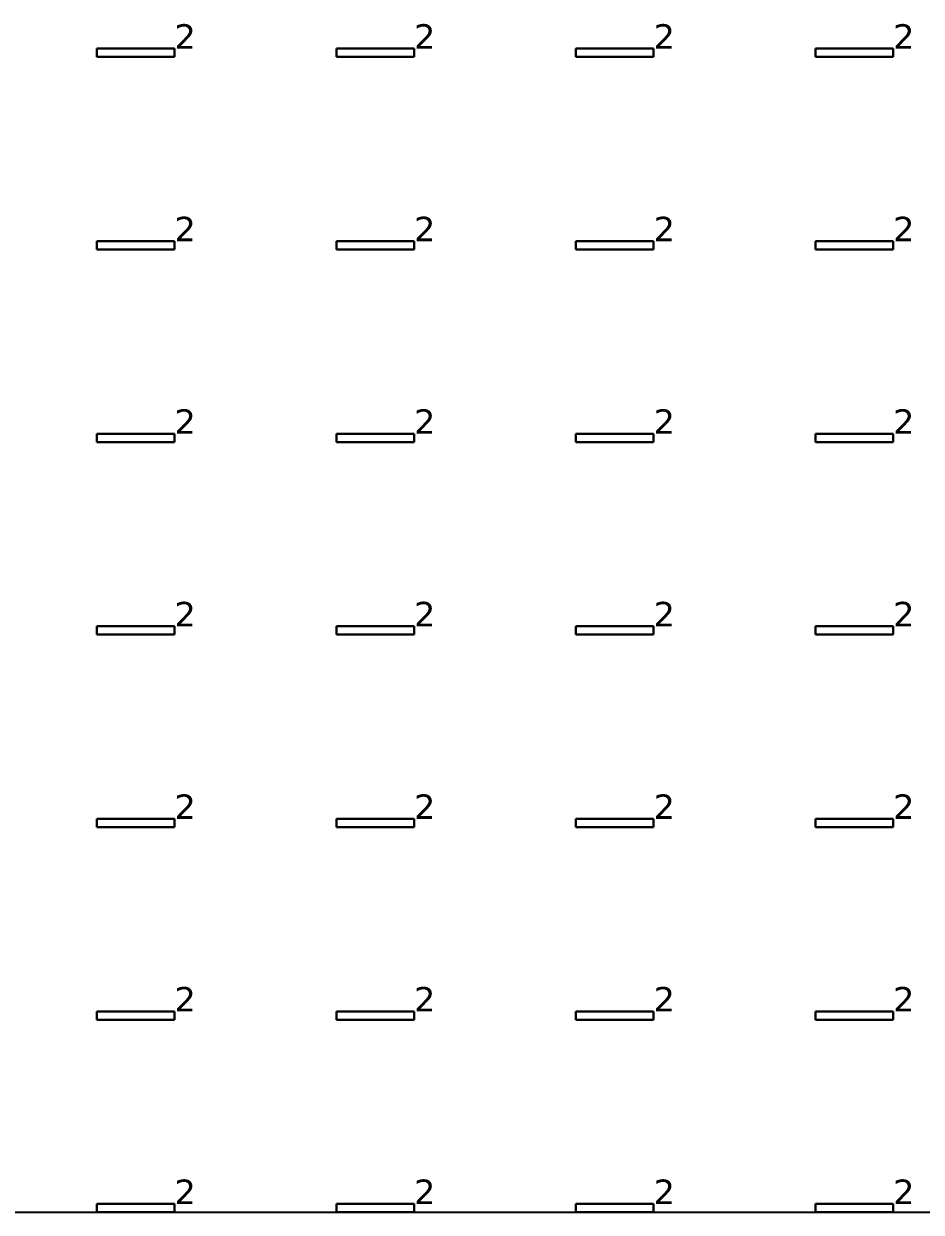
# Model space of a CAD drawing. Header units: inches. Extents: x 28 to 141, y 59 to 110.
# Drawn here: x 90.04 to 96.65, y 59.29 to 68.06 of the extents above; entities that cross this region are included whole.
import ezdxf

# ---------------------------------------------------------------- set-up
doc = ezdxf.new("R2010")
doc.units = ezdxf.units.IN
doc.header["$MEASUREMENT"] = 0
for name, color, linetype, true_color in [('DLX_BLD1_CALC', 3, 'Continuous', 0x00ff00), ('DLX_BLD1_LUM', 7, 'Continuous', 0xffd400), ('DLX_BLD1_LUMKEY_IDX', 7, 'Continuous', 0x969696)]:
    doc.layers.add(name, color=color, linetype=linetype, true_color=true_color)
doc.styles.add('TableTextStyle', font='')
doc.styles.get('TableTextStyle').set_extended_font_data('VERDANA.TTF')

msp = doc.modelspace()

# ---------------------------------------------------------------- linework, layer by layer
at = {"layer": 'DLX_BLD1_CALC'}
msp.add_polyline3d([(88.8076, 59.2949, 0), (108.8054, 59.2949, 0)], dxfattribs=at)
at = {"layer": 'DLX_BLD1_LUM'}
for points in [[(90.5735, 67.8141, 0), (90.5735, 67.8751, 0)], [(90.5735, 67.8751, 0), (90.5735, 67.8751, 0)], [(90.5735, 67.8751, 0), (90.5735, 67.8141, 0)], [(90.5735, 67.8751, 0), (91.1465, 67.8751, 0)], [(91.1465, 67.8751, 0), (90.5735, 67.8751, 0)], [(90.5735, 67.8751, 0), (90.5735, 67.8751, 0)], [(90.5735, 67.8751, 0), (90.5735, 67.8141, 0)], [(91.1465, 67.8751, 0), (90.5735, 67.8751, 0)], [(90.5735, 67.8141, 0), (90.5735, 67.8751, 0)], [(90.5735, 67.8751, 0), (91.1465, 67.8751, 0)], [(91.1465, 67.8751, 0), (91.1465, 67.8141, 0)], [(91.1465, 67.8141, 0), (91.1465, 67.8751, 0)], [(91.1465, 67.8751, 0), (91.1465, 67.8751, 0)], [(91.1465, 67.8751, 0), (91.1465, 67.8751, 0)], [(91.1465, 67.8141, 0), (91.1465, 67.8751, 0)], [(91.1465, 67.8751, 0), (91.1465, 67.8141, 0)], [(92.3394, 67.8141, 0), (92.3394, 67.8751, 0)], [(92.3394, 67.8751, 0), (92.3394, 67.8751, 0)], [(92.3394, 67.8751, 0), (92.3394, 67.8141, 0)], [(92.3394, 67.8751, 0), (92.9124, 67.8751, 0)], [(92.9124, 67.8751, 0), (92.3394, 67.8751, 0)], [(92.3394, 67.8751, 0), (92.3394, 67.8751, 0)], [(92.3394, 67.8751, 0), (92.3394, 67.8141, 0)], [(92.9124, 67.8751, 0), (92.3394, 67.8751, 0)], [(92.3394, 67.8141, 0), (92.3394, 67.8751, 0)], [(92.3394, 67.8751, 0), (92.9124, 67.8751, 0)], [(92.9124, 67.8751, 0), (92.9124, 67.8141, 0)], [(92.9124, 67.8141, 0), (92.9124, 67.8751, 0)], [(92.9124, 67.8751, 0), (92.9124, 67.8751, 0)], [(92.9124, 67.8751, 0), (92.9124, 67.8751, 0)], [(92.9124, 67.8141, 0), (92.9124, 67.8751, 0)], [(92.9124, 67.8751, 0), (92.9124, 67.8141, 0)], [(94.1052, 67.8141, 0), (94.1052, 67.8751, 0)], [(94.1052, 67.8751, 0), (94.1052, 67.8751, 0)], [(94.1052, 67.8751, 0), (94.1052, 67.8141, 0)], [(94.1052, 67.8751, 0), (94.6782, 67.8751, 0)], [(94.6782, 67.8751, 0), (94.1052, 67.8751, 0)], [(94.1052, 67.8751, 0), (94.1052, 67.8751, 0)], [(94.1052, 67.8751, 0), (94.1052, 67.8141, 0)], [(94.6782, 67.8751, 0), (94.1052, 67.8751, 0)], [(94.1052, 67.8141, 0), (94.1052, 67.8751, 0)], [(94.1052, 67.8751, 0), (94.6782, 67.8751, 0)], [(94.6782, 67.8751, 0), (94.6782, 67.8141, 0)], [(94.6782, 67.8141, 0), (94.6782, 67.8751, 0)], [(94.6782, 67.8751, 0), (94.6782, 67.8751, 0)], [(94.6782, 67.8751, 0), (94.6782, 67.8751, 0)], [(94.6782, 67.8141, 0), (94.6782, 67.8751, 0)], [(94.6782, 67.8751, 0), (94.6782, 67.8141, 0)], [(95.8711, 67.8141, 0), (95.8711, 67.8751, 0)], [(95.8711, 67.8751, 0), (95.8711, 67.8751, 0)], [(95.8711, 67.8751, 0), (95.8711, 67.8141, 0)], [(95.8711, 67.8751, 0), (96.4441, 67.8751, 0)], [(96.4441, 67.8751, 0), (95.8711, 67.8751, 0)], [(95.8711, 67.8751, 0), (95.8711, 67.8751, 0)], [(95.8711, 67.8751, 0), (95.8711, 67.8141, 0)], [(96.4441, 67.8751, 0), (95.8711, 67.8751, 0)], [(95.8711, 67.8141, 0), (95.8711, 67.8751, 0)], [(95.8711, 67.8751, 0), (96.4441, 67.8751, 0)], [(96.4441, 67.8751, 0), (96.4441, 67.8141, 0)], [(96.4441, 67.8141, 0), (96.4441, 67.8751, 0)], [(96.4441, 67.8751, 0), (96.4441, 67.8751, 0)], [(96.4441, 67.8751, 0), (96.4441, 67.8751, 0)], [(96.4441, 67.8141, 0), (96.4441, 67.8751, 0)], [(96.4441, 67.8751, 0), (96.4441, 67.8141, 0)], [(91.1465, 67.8141, 0), (90.5735, 67.8141, 0)], [(90.5735, 67.8141, 0), (90.5735, 67.8141, 0)], [(90.5735, 67.8141, 0), (91.1465, 67.8141, 0)], [(90.5735, 67.8141, 0), (90.5735, 67.8141, 0)], [(90.5735, 67.8141, 0), (91.1465, 67.8141, 0)], [(91.1465, 67.8141, 0), (90.5735, 67.8141, 0)], [(91.1465, 67.8141, 0), (91.1465, 67.8141, 0)], [(91.1465, 67.8141, 0), (91.1465, 67.8141, 0)], [(92.9124, 67.8141, 0), (92.3394, 67.8141, 0)], [(92.3394, 67.8141, 0), (92.3394, 67.8141, 0)], [(92.3394, 67.8141, 0), (92.9124, 67.8141, 0)], [(92.3394, 67.8141, 0), (92.3394, 67.8141, 0)], [(92.3394, 67.8141, 0), (92.9124, 67.8141, 0)], [(92.9124, 67.8141, 0), (92.3394, 67.8141, 0)], [(92.9124, 67.8141, 0), (92.9124, 67.8141, 0)], [(92.9124, 67.8141, 0), (92.9124, 67.8141, 0)], [(94.6782, 67.8141, 0), (94.1052, 67.8141, 0)], [(94.1052, 67.8141, 0), (94.1052, 67.8141, 0)], [(94.1052, 67.8141, 0), (94.6782, 67.8141, 0)], [(94.1052, 67.8141, 0), (94.1052, 67.8141, 0)], [(94.1052, 67.8141, 0), (94.6782, 67.8141, 0)], [(94.6782, 67.8141, 0), (94.1052, 67.8141, 0)], [(94.6782, 67.8141, 0), (94.6782, 67.8141, 0)], [(94.6782, 67.8141, 0), (94.6782, 67.8141, 0)], [(96.4441, 67.8141, 0), (95.8711, 67.8141, 0)], [(95.8711, 67.8141, 0), (95.8711, 67.8141, 0)], [(95.8711, 67.8141, 0), (96.4441, 67.8141, 0)], [(95.8711, 67.8141, 0), (95.8711, 67.8141, 0)], [(95.8711, 67.8141, 0), (96.4441, 67.8141, 0)], [(96.4441, 67.8141, 0), (95.8711, 67.8141, 0)], [(96.4441, 67.8141, 0), (96.4441, 67.8141, 0)], [(96.4441, 67.8141, 0), (96.4441, 67.8141, 0)], [(90.5735, 66.3942, 0), (90.5735, 66.4552, 0)], [(90.5735, 66.4552, 0), (90.5735, 66.4552, 0)], [(90.5735, 66.4552, 0), (90.5735, 66.3942, 0)], [(90.5735, 66.4552, 0), (91.1465, 66.4552, 0)], [(91.1465, 66.4552, 0), (90.5735, 66.4552, 0)], [(90.5735, 66.4552, 0), (90.5735, 66.4552, 0)], [(90.5735, 66.4552, 0), (90.5735, 66.3942, 0)], [(91.1465, 66.4552, 0), (90.5735, 66.4552, 0)], [(90.5735, 66.3942, 0), (90.5735, 66.4552, 0)], [(90.5735, 66.4552, 0), (91.1465, 66.4552, 0)], [(91.1465, 66.4552, 0), (91.1465, 66.3942, 0)], [(91.1465, 66.3942, 0), (91.1465, 66.4552, 0)], [(91.1465, 66.4552, 0), (91.1465, 66.4552, 0)], [(91.1465, 66.4552, 0), (91.1465, 66.4552, 0)], [(91.1465, 66.3942, 0), (91.1465, 66.4552, 0)], [(91.1465, 66.4552, 0), (91.1465, 66.3942, 0)], [(92.3394, 66.3942, 0), (92.3394, 66.4552, 0)], [(92.3394, 66.4552, 0), (92.3394, 66.4552, 0)], [(92.3394, 66.4552, 0), (92.3394, 66.3942, 0)], [(92.3394, 66.4552, 0), (92.9124, 66.4552, 0)], [(92.9124, 66.4552, 0), (92.3394, 66.4552, 0)], [(92.3394, 66.4552, 0), (92.3394, 66.4552, 0)], [(92.3394, 66.4552, 0), (92.3394, 66.3942, 0)], [(92.9124, 66.4552, 0), (92.3394, 66.4552, 0)], [(92.3394, 66.3942, 0), (92.3394, 66.4552, 0)], [(92.3394, 66.4552, 0), (92.9124, 66.4552, 0)], [(92.9124, 66.4552, 0), (92.9124, 66.3942, 0)], [(92.9124, 66.3942, 0), (92.9124, 66.4552, 0)], [(92.9124, 66.4552, 0), (92.9124, 66.4552, 0)], [(92.9124, 66.4552, 0), (92.9124, 66.4552, 0)], [(92.9124, 66.3942, 0), (92.9124, 66.4552, 0)], [(92.9124, 66.4552, 0), (92.9124, 66.3942, 0)], [(94.1052, 66.3942, 0), (94.1052, 66.4552, 0)], [(94.1052, 66.4552, 0), (94.1052, 66.4552, 0)], [(94.1052, 66.4552, 0), (94.1052, 66.3942, 0)], [(94.1052, 66.4552, 0), (94.6782, 66.4552, 0)], [(94.6782, 66.4552, 0), (94.1052, 66.4552, 0)], [(94.1052, 66.4552, 0), (94.1052, 66.4552, 0)], [(94.1052, 66.4552, 0), (94.1052, 66.3942, 0)], [(94.6782, 66.4552, 0), (94.1052, 66.4552, 0)], [(94.1052, 66.3942, 0), (94.1052, 66.4552, 0)], [(94.1052, 66.4552, 0), (94.6782, 66.4552, 0)], [(94.6782, 66.4552, 0), (94.6782, 66.3942, 0)], [(94.6782, 66.3942, 0), (94.6782, 66.4552, 0)], [(94.6782, 66.4552, 0), (94.6782, 66.4552, 0)], [(94.6782, 66.4552, 0), (94.6782, 66.4552, 0)], [(94.6782, 66.3942, 0), (94.6782, 66.4552, 0)], [(94.6782, 66.4552, 0), (94.6782, 66.3942, 0)], [(95.8711, 66.3942, 0), (95.8711, 66.4552, 0)], [(95.8711, 66.4552, 0), (95.8711, 66.4552, 0)], [(95.8711, 66.4552, 0), (95.8711, 66.3942, 0)], [(95.8711, 66.4552, 0), (96.4441, 66.4552, 0)], [(96.4441, 66.4552, 0), (95.8711, 66.4552, 0)], [(95.8711, 66.4552, 0), (95.8711, 66.4552, 0)], [(95.8711, 66.4552, 0), (95.8711, 66.3942, 0)], [(96.4441, 66.4552, 0), (95.8711, 66.4552, 0)], [(95.8711, 66.3942, 0), (95.8711, 66.4552, 0)], [(95.8711, 66.4552, 0), (96.4441, 66.4552, 0)], [(96.4441, 66.4552, 0), (96.4441, 66.3942, 0)], [(96.4441, 66.3942, 0), (96.4441, 66.4552, 0)], [(96.4441, 66.4552, 0), (96.4441, 66.4552, 0)], [(96.4441, 66.4552, 0), (96.4441, 66.4552, 0)], [(96.4441, 66.3942, 0), (96.4441, 66.4552, 0)], [(96.4441, 66.4552, 0), (96.4441, 66.3942, 0)], [(91.1465, 66.3942, 0), (90.5735, 66.3942, 0)], [(90.5735, 66.3942, 0), (90.5735, 66.3942, 0)], [(90.5735, 66.3942, 0), (91.1465, 66.3942, 0)], [(90.5735, 66.3942, 0), (90.5735, 66.3942, 0)], [(90.5735, 66.3942, 0), (91.1465, 66.3942, 0)], [(91.1465, 66.3942, 0), (90.5735, 66.3942, 0)], [(91.1465, 66.3942, 0), (91.1465, 66.3942, 0)], [(91.1465, 66.3942, 0), (91.1465, 66.3942, 0)], [(92.9124, 66.3942, 0), (92.3394, 66.3942, 0)], [(92.3394, 66.3942, 0), (92.3394, 66.3942, 0)], [(92.3394, 66.3942, 0), (92.9124, 66.3942, 0)], [(92.3394, 66.3942, 0), (92.3394, 66.3942, 0)], [(92.3394, 66.3942, 0), (92.9124, 66.3942, 0)], [(92.9124, 66.3942, 0), (92.3394, 66.3942, 0)], [(92.9124, 66.3942, 0), (92.9124, 66.3942, 0)], [(92.9124, 66.3942, 0), (92.9124, 66.3942, 0)], [(94.6782, 66.3942, 0), (94.1052, 66.3942, 0)], [(94.1052, 66.3942, 0), (94.1052, 66.3942, 0)], [(94.1052, 66.3942, 0), (94.6782, 66.3942, 0)], [(94.1052, 66.3942, 0), (94.1052, 66.3942, 0)], [(94.1052, 66.3942, 0), (94.6782, 66.3942, 0)], [(94.6782, 66.3942, 0), (94.1052, 66.3942, 0)], [(94.6782, 66.3942, 0), (94.6782, 66.3942, 0)], [(94.6782, 66.3942, 0), (94.6782, 66.3942, 0)], [(96.4441, 66.3942, 0), (95.8711, 66.3942, 0)], [(95.8711, 66.3942, 0), (95.8711, 66.3942, 0)], [(95.8711, 66.3942, 0), (96.4441, 66.3942, 0)], [(95.8711, 66.3942, 0), (95.8711, 66.3942, 0)], [(95.8711, 66.3942, 0), (96.4441, 66.3942, 0)], [(96.4441, 66.3942, 0), (95.8711, 66.3942, 0)], [(96.4441, 66.3942, 0), (96.4441, 66.3942, 0)], [(96.4441, 66.3942, 0), (96.4441, 66.3942, 0)], [(90.5735, 64.9743, 0), (90.5735, 65.0354, 0)], [(90.5735, 65.0354, 0), (90.5735, 65.0354, 0)], [(90.5735, 65.0354, 0), (90.5735, 64.9743, 0)], [(90.5735, 65.0354, 0), (91.1465, 65.0354, 0)], [(91.1465, 65.0354, 0), (90.5735, 65.0354, 0)], [(90.5735, 65.0354, 0), (90.5735, 65.0354, 0)], [(90.5735, 65.0354, 0), (90.5735, 64.9743, 0)], [(91.1465, 65.0354, 0), (90.5735, 65.0354, 0)], [(90.5735, 64.9743, 0), (90.5735, 65.0354, 0)], [(90.5735, 65.0354, 0), (91.1465, 65.0354, 0)], [(91.1465, 65.0354, 0), (91.1465, 64.9743, 0)], [(91.1465, 64.9743, 0), (91.1465, 65.0354, 0)], [(91.1465, 65.0354, 0), (91.1465, 65.0354, 0)], [(91.1465, 65.0354, 0), (91.1465, 65.0354, 0)], [(91.1465, 64.9743, 0), (91.1465, 65.0354, 0)], [(91.1465, 65.0354, 0), (91.1465, 64.9743, 0)], [(92.3394, 64.9743, 0), (92.3394, 65.0354, 0)], [(92.3394, 65.0354, 0), (92.3394, 65.0354, 0)], [(92.3394, 65.0354, 0), (92.3394, 64.9743, 0)], [(92.3394, 65.0354, 0), (92.9124, 65.0354, 0)], [(92.9124, 65.0354, 0), (92.3394, 65.0354, 0)], [(92.3394, 65.0354, 0), (92.3394, 65.0354, 0)], [(92.3394, 65.0354, 0), (92.3394, 64.9743, 0)], [(92.9124, 65.0354, 0), (92.3394, 65.0354, 0)], [(92.3394, 64.9743, 0), (92.3394, 65.0354, 0)], [(92.3394, 65.0354, 0), (92.9124, 65.0354, 0)], [(92.9124, 65.0354, 0), (92.9124, 64.9743, 0)], [(92.9124, 64.9743, 0), (92.9124, 65.0354, 0)], [(92.9124, 65.0354, 0), (92.9124, 65.0354, 0)], [(92.9124, 65.0354, 0), (92.9124, 65.0354, 0)], [(92.9124, 64.9743, 0), (92.9124, 65.0354, 0)], [(92.9124, 65.0354, 0), (92.9124, 64.9743, 0)], [(94.1052, 64.9743, 0), (94.1052, 65.0354, 0)], [(94.1052, 65.0354, 0), (94.1052, 65.0354, 0)], [(94.1052, 65.0354, 0), (94.1052, 64.9743, 0)], [(94.1052, 65.0354, 0), (94.6782, 65.0354, 0)], [(94.6782, 65.0354, 0), (94.1052, 65.0354, 0)], [(94.1052, 65.0354, 0), (94.1052, 65.0354, 0)], [(94.1052, 65.0354, 0), (94.1052, 64.9743, 0)], [(94.6782, 65.0354, 0), (94.1052, 65.0354, 0)], [(94.1052, 64.9743, 0), (94.1052, 65.0354, 0)], [(94.1052, 65.0354, 0), (94.6782, 65.0354, 0)], [(94.6782, 65.0354, 0), (94.6782, 64.9743, 0)], [(94.6782, 64.9743, 0), (94.6782, 65.0354, 0)], [(94.6782, 65.0354, 0), (94.6782, 65.0354, 0)], [(94.6782, 65.0354, 0), (94.6782, 65.0354, 0)], [(94.6782, 64.9743, 0), (94.6782, 65.0354, 0)], [(94.6782, 65.0354, 0), (94.6782, 64.9743, 0)], [(95.8711, 64.9743, 0), (95.8711, 65.0354, 0)], [(95.8711, 65.0354, 0), (95.8711, 65.0354, 0)], [(95.8711, 65.0354, 0), (95.8711, 64.9743, 0)], [(95.8711, 65.0354, 0), (96.4441, 65.0354, 0)], [(96.4441, 65.0354, 0), (95.8711, 65.0354, 0)], [(95.8711, 65.0354, 0), (95.8711, 65.0354, 0)], [(95.8711, 65.0354, 0), (95.8711, 64.9743, 0)], [(96.4441, 65.0354, 0), (95.8711, 65.0354, 0)], [(95.8711, 64.9743, 0), (95.8711, 65.0354, 0)], [(95.8711, 65.0354, 0), (96.4441, 65.0354, 0)], [(96.4441, 65.0354, 0), (96.4441, 64.9743, 0)], [(96.4441, 64.9743, 0), (96.4441, 65.0354, 0)], [(96.4441, 65.0354, 0), (96.4441, 65.0354, 0)], [(96.4441, 65.0354, 0), (96.4441, 65.0354, 0)], [(96.4441, 64.9743, 0), (96.4441, 65.0354, 0)], [(96.4441, 65.0354, 0), (96.4441, 64.9743, 0)], [(91.1465, 64.9743, 0), (90.5735, 64.9743, 0)], [(90.5735, 64.9743, 0), (90.5735, 64.9743, 0)], [(90.5735, 64.9743, 0), (91.1465, 64.9743, 0)], [(90.5735, 64.9743, 0), (90.5735, 64.9743, 0)], [(90.5735, 64.9743, 0), (91.1465, 64.9743, 0)], [(91.1465, 64.9743, 0), (90.5735, 64.9743, 0)], [(91.1465, 64.9743, 0), (91.1465, 64.9743, 0)], [(91.1465, 64.9743, 0), (91.1465, 64.9743, 0)], [(92.9124, 64.9743, 0), (92.3394, 64.9743, 0)], [(92.3394, 64.9743, 0), (92.3394, 64.9743, 0)], [(92.3394, 64.9743, 0), (92.9124, 64.9743, 0)], [(92.3394, 64.9743, 0), (92.3394, 64.9743, 0)], [(92.3394, 64.9743, 0), (92.9124, 64.9743, 0)], [(92.9124, 64.9743, 0), (92.3394, 64.9743, 0)], [(92.9124, 64.9743, 0), (92.9124, 64.9743, 0)], [(92.9124, 64.9743, 0), (92.9124, 64.9743, 0)], [(94.6782, 64.9743, 0), (94.1052, 64.9743, 0)], [(94.1052, 64.9743, 0), (94.1052, 64.9743, 0)], [(94.1052, 64.9743, 0), (94.6782, 64.9743, 0)], [(94.1052, 64.9743, 0), (94.1052, 64.9743, 0)], [(94.1052, 64.9743, 0), (94.6782, 64.9743, 0)], [(94.6782, 64.9743, 0), (94.1052, 64.9743, 0)], [(94.6782, 64.9743, 0), (94.6782, 64.9743, 0)], [(94.6782, 64.9743, 0), (94.6782, 64.9743, 0)], [(96.4441, 64.9743, 0), (95.8711, 64.9743, 0)], [(95.8711, 64.9743, 0), (95.8711, 64.9743, 0)], [(95.8711, 64.9743, 0), (96.4441, 64.9743, 0)], [(95.8711, 64.9743, 0), (95.8711, 64.9743, 0)], [(95.8711, 64.9743, 0), (96.4441, 64.9743, 0)], [(96.4441, 64.9743, 0), (95.8711, 64.9743, 0)], [(96.4441, 64.9743, 0), (96.4441, 64.9743, 0)], [(96.4441, 64.9743, 0), (96.4441, 64.9743, 0)], [(90.5735, 63.5545, 0), (90.5735, 63.6155, 0)], [(90.5735, 63.6155, 0), (90.5735, 63.6155, 0)], [(90.5735, 63.6155, 0), (90.5735, 63.5545, 0)], [(90.5735, 63.6155, 0), (91.1465, 63.6155, 0)], [(91.1465, 63.6155, 0), (90.5735, 63.6155, 0)], [(90.5735, 63.6155, 0), (90.5735, 63.6155, 0)], [(90.5735, 63.6155, 0), (90.5735, 63.5545, 0)], [(91.1465, 63.6155, 0), (90.5735, 63.6155, 0)], [(90.5735, 63.5545, 0), (90.5735, 63.6155, 0)], [(90.5735, 63.6155, 0), (91.1465, 63.6155, 0)], [(91.1465, 63.5545, 0), (90.5735, 63.5545, 0)], [(90.5735, 63.5545, 0), (90.5735, 63.5545, 0)], [(90.5735, 63.5545, 0), (91.1465, 63.5545, 0)], [(90.5735, 63.5545, 0), (90.5735, 63.5545, 0)], [(90.5735, 63.5545, 0), (91.1465, 63.5545, 0)], [(91.1465, 63.5545, 0), (90.5735, 63.5545, 0)], [(91.1465, 63.6155, 0), (91.1465, 63.5545, 0)], [(91.1465, 63.5545, 0), (91.1465, 63.6155, 0)], [(91.1465, 63.6155, 0), (91.1465, 63.6155, 0)], [(91.1465, 63.6155, 0), (91.1465, 63.6155, 0)], [(91.1465, 63.5545, 0), (91.1465, 63.6155, 0)], [(91.1465, 63.6155, 0), (91.1465, 63.5545, 0)], [(91.1465, 63.5545, 0), (91.1465, 63.5545, 0)], [(91.1465, 63.5545, 0), (91.1465, 63.5545, 0)], [(92.3394, 63.5545, 0), (92.3394, 63.6155, 0)], [(92.3394, 63.6155, 0), (92.3394, 63.6155, 0)], [(92.3394, 63.6155, 0), (92.3394, 63.5545, 0)], [(92.3394, 63.6155, 0), (92.9124, 63.6155, 0)], [(92.9124, 63.6155, 0), (92.3394, 63.6155, 0)], [(92.3394, 63.6155, 0), (92.3394, 63.6155, 0)], [(92.3394, 63.6155, 0), (92.3394, 63.5545, 0)], [(92.9124, 63.6155, 0), (92.3394, 63.6155, 0)], [(92.3394, 63.5545, 0), (92.3394, 63.6155, 0)], [(92.3394, 63.6155, 0), (92.9124, 63.6155, 0)], [(92.9124, 63.5545, 0), (92.3394, 63.5545, 0)], [(92.3394, 63.5545, 0), (92.3394, 63.5545, 0)], [(92.3394, 63.5545, 0), (92.9124, 63.5545, 0)], [(92.3394, 63.5545, 0), (92.3394, 63.5545, 0)], [(92.3394, 63.5545, 0), (92.9124, 63.5545, 0)], [(92.9124, 63.5545, 0), (92.3394, 63.5545, 0)], [(92.9124, 63.6155, 0), (92.9124, 63.5545, 0)], [(92.9124, 63.5545, 0), (92.9124, 63.6155, 0)], [(92.9124, 63.6155, 0), (92.9124, 63.6155, 0)], [(92.9124, 63.6155, 0), (92.9124, 63.6155, 0)], [(92.9124, 63.5545, 0), (92.9124, 63.6155, 0)], [(92.9124, 63.6155, 0), (92.9124, 63.5545, 0)], [(92.9124, 63.5545, 0), (92.9124, 63.5545, 0)], [(92.9124, 63.5545, 0), (92.9124, 63.5545, 0)], [(94.1052, 63.5545, 0), (94.1052, 63.6155, 0)], [(94.1052, 63.6155, 0), (94.1052, 63.6155, 0)], [(94.1052, 63.6155, 0), (94.1052, 63.5545, 0)], [(94.1052, 63.6155, 0), (94.6782, 63.6155, 0)], [(94.6782, 63.6155, 0), (94.1052, 63.6155, 0)], [(94.1052, 63.6155, 0), (94.1052, 63.6155, 0)], [(94.1052, 63.6155, 0), (94.1052, 63.5545, 0)], [(94.6782, 63.6155, 0), (94.1052, 63.6155, 0)], [(94.1052, 63.5545, 0), (94.1052, 63.6155, 0)], [(94.1052, 63.6155, 0), (94.6782, 63.6155, 0)], [(94.6782, 63.5545, 0), (94.1052, 63.5545, 0)], [(94.1052, 63.5545, 0), (94.1052, 63.5545, 0)], [(94.1052, 63.5545, 0), (94.6782, 63.5545, 0)], [(94.1052, 63.5545, 0), (94.1052, 63.5545, 0)], [(94.1052, 63.5545, 0), (94.6782, 63.5545, 0)], [(94.6782, 63.5545, 0), (94.1052, 63.5545, 0)], [(94.6782, 63.6155, 0), (94.6782, 63.5545, 0)], [(94.6782, 63.5545, 0), (94.6782, 63.6155, 0)], [(94.6782, 63.6155, 0), (94.6782, 63.6155, 0)], [(94.6782, 63.6155, 0), (94.6782, 63.6155, 0)], [(94.6782, 63.5545, 0), (94.6782, 63.6155, 0)], [(94.6782, 63.6155, 0), (94.6782, 63.5545, 0)], [(94.6782, 63.5545, 0), (94.6782, 63.5545, 0)], [(94.6782, 63.5545, 0), (94.6782, 63.5545, 0)], [(95.8711, 63.5545, 0), (95.8711, 63.6155, 0)], [(95.8711, 63.6155, 0), (95.8711, 63.6155, 0)], [(95.8711, 63.6155, 0), (95.8711, 63.5545, 0)], [(95.8711, 63.6155, 0), (96.4441, 63.6155, 0)], [(96.4441, 63.6155, 0), (95.8711, 63.6155, 0)], [(95.8711, 63.6155, 0), (95.8711, 63.6155, 0)], [(95.8711, 63.6155, 0), (95.8711, 63.5545, 0)], [(96.4441, 63.6155, 0), (95.8711, 63.6155, 0)], [(95.8711, 63.5545, 0), (95.8711, 63.6155, 0)], [(95.8711, 63.6155, 0), (96.4441, 63.6155, 0)], [(96.4441, 63.5545, 0), (95.8711, 63.5545, 0)], [(95.8711, 63.5545, 0), (95.8711, 63.5545, 0)], [(95.8711, 63.5545, 0), (96.4441, 63.5545, 0)], [(95.8711, 63.5545, 0), (95.8711, 63.5545, 0)], [(95.8711, 63.5545, 0), (96.4441, 63.5545, 0)], [(96.4441, 63.5545, 0), (95.8711, 63.5545, 0)], [(96.4441, 63.6155, 0), (96.4441, 63.5545, 0)], [(96.4441, 63.5545, 0), (96.4441, 63.6155, 0)], [(96.4441, 63.6155, 0), (96.4441, 63.6155, 0)], [(96.4441, 63.6155, 0), (96.4441, 63.6155, 0)], [(96.4441, 63.5545, 0), (96.4441, 63.6155, 0)], [(96.4441, 63.6155, 0), (96.4441, 63.5545, 0)], [(96.4441, 63.5545, 0), (96.4441, 63.5545, 0)], [(96.4441, 63.5545, 0), (96.4441, 63.5545, 0)], [(90.5735, 62.1346, 0), (90.5735, 62.1956, 0)], [(90.5735, 62.1956, 0), (90.5735, 62.1956, 0)], [(90.5735, 62.1956, 0), (90.5735, 62.1346, 0)], [(90.5735, 62.1956, 0), (91.1465, 62.1956, 0)], [(91.1465, 62.1956, 0), (90.5735, 62.1956, 0)], [(90.5735, 62.1956, 0), (90.5735, 62.1956, 0)], [(90.5735, 62.1956, 0), (90.5735, 62.1346, 0)], [(91.1465, 62.1956, 0), (90.5735, 62.1956, 0)], [(90.5735, 62.1346, 0), (90.5735, 62.1956, 0)], [(90.5735, 62.1956, 0), (91.1465, 62.1956, 0)], [(91.1465, 62.1346, 0), (90.5735, 62.1346, 0)], [(90.5735, 62.1346, 0), (90.5735, 62.1346, 0)], [(90.5735, 62.1346, 0), (91.1465, 62.1346, 0)], [(90.5735, 62.1346, 0), (90.5735, 62.1346, 0)], [(90.5735, 62.1346, 0), (91.1465, 62.1346, 0)], [(91.1465, 62.1346, 0), (90.5735, 62.1346, 0)], [(91.1465, 62.1956, 0), (91.1465, 62.1346, 0)], [(91.1465, 62.1346, 0), (91.1465, 62.1956, 0)], [(91.1465, 62.1956, 0), (91.1465, 62.1956, 0)], [(91.1465, 62.1956, 0), (91.1465, 62.1956, 0)], [(91.1465, 62.1346, 0), (91.1465, 62.1956, 0)], [(91.1465, 62.1956, 0), (91.1465, 62.1346, 0)], [(91.1465, 62.1346, 0), (91.1465, 62.1346, 0)], [(91.1465, 62.1346, 0), (91.1465, 62.1346, 0)], [(92.3394, 62.1346, 0), (92.3394, 62.1956, 0)], [(92.3394, 62.1956, 0), (92.3394, 62.1956, 0)], [(92.3394, 62.1956, 0), (92.3394, 62.1346, 0)], [(92.3394, 62.1956, 0), (92.9124, 62.1956, 0)], [(92.9124, 62.1956, 0), (92.3394, 62.1956, 0)], [(92.3394, 62.1956, 0), (92.3394, 62.1956, 0)], [(92.3394, 62.1956, 0), (92.3394, 62.1346, 0)], [(92.9124, 62.1956, 0), (92.3394, 62.1956, 0)], [(92.3394, 62.1346, 0), (92.3394, 62.1956, 0)], [(92.3394, 62.1956, 0), (92.9124, 62.1956, 0)], [(92.9124, 62.1346, 0), (92.3394, 62.1346, 0)], [(92.3394, 62.1346, 0), (92.3394, 62.1346, 0)], [(92.3394, 62.1346, 0), (92.9124, 62.1346, 0)], [(92.3394, 62.1346, 0), (92.3394, 62.1346, 0)], [(92.3394, 62.1346, 0), (92.9124, 62.1346, 0)], [(92.9124, 62.1346, 0), (92.3394, 62.1346, 0)], [(92.9124, 62.1956, 0), (92.9124, 62.1346, 0)], [(92.9124, 62.1346, 0), (92.9124, 62.1956, 0)], [(92.9124, 62.1956, 0), (92.9124, 62.1956, 0)], [(92.9124, 62.1956, 0), (92.9124, 62.1956, 0)], [(92.9124, 62.1346, 0), (92.9124, 62.1956, 0)], [(92.9124, 62.1956, 0), (92.9124, 62.1346, 0)], [(92.9124, 62.1346, 0), (92.9124, 62.1346, 0)], [(92.9124, 62.1346, 0), (92.9124, 62.1346, 0)], [(94.1052, 62.1346, 0), (94.1052, 62.1956, 0)], [(94.1052, 62.1956, 0), (94.1052, 62.1956, 0)], [(94.1052, 62.1956, 0), (94.1052, 62.1346, 0)], [(94.1052, 62.1956, 0), (94.6782, 62.1956, 0)], [(94.6782, 62.1956, 0), (94.1052, 62.1956, 0)], [(94.1052, 62.1956, 0), (94.1052, 62.1956, 0)], [(94.1052, 62.1956, 0), (94.1052, 62.1346, 0)], [(94.6782, 62.1956, 0), (94.1052, 62.1956, 0)], [(94.1052, 62.1346, 0), (94.1052, 62.1956, 0)], [(94.1052, 62.1956, 0), (94.6782, 62.1956, 0)], [(94.6782, 62.1346, 0), (94.1052, 62.1346, 0)], [(94.1052, 62.1346, 0), (94.1052, 62.1346, 0)], [(94.1052, 62.1346, 0), (94.6782, 62.1346, 0)], [(94.1052, 62.1346, 0), (94.1052, 62.1346, 0)], [(94.1052, 62.1346, 0), (94.6782, 62.1346, 0)], [(94.6782, 62.1346, 0), (94.1052, 62.1346, 0)], [(94.6782, 62.1956, 0), (94.6782, 62.1346, 0)], [(94.6782, 62.1346, 0), (94.6782, 62.1956, 0)], [(94.6782, 62.1956, 0), (94.6782, 62.1956, 0)], [(94.6782, 62.1956, 0), (94.6782, 62.1956, 0)], [(94.6782, 62.1346, 0), (94.6782, 62.1956, 0)], [(94.6782, 62.1956, 0), (94.6782, 62.1346, 0)], [(94.6782, 62.1346, 0), (94.6782, 62.1346, 0)], [(94.6782, 62.1346, 0), (94.6782, 62.1346, 0)], [(95.8711, 62.1346, 0), (95.8711, 62.1956, 0)], [(95.8711, 62.1956, 0), (95.8711, 62.1956, 0)], [(95.8711, 62.1956, 0), (95.8711, 62.1346, 0)], [(95.8711, 62.1956, 0), (96.4441, 62.1956, 0)], [(96.4441, 62.1956, 0), (95.8711, 62.1956, 0)], [(95.8711, 62.1956, 0), (95.8711, 62.1956, 0)], [(95.8711, 62.1956, 0), (95.8711, 62.1346, 0)], [(96.4441, 62.1956, 0), (95.8711, 62.1956, 0)], [(95.8711, 62.1346, 0), (95.8711, 62.1956, 0)], [(95.8711, 62.1956, 0), (96.4441, 62.1956, 0)], [(96.4441, 62.1346, 0), (95.8711, 62.1346, 0)], [(95.8711, 62.1346, 0), (95.8711, 62.1346, 0)], [(95.8711, 62.1346, 0), (96.4441, 62.1346, 0)], [(95.8711, 62.1346, 0), (95.8711, 62.1346, 0)], [(95.8711, 62.1346, 0), (96.4441, 62.1346, 0)], [(96.4441, 62.1346, 0), (95.8711, 62.1346, 0)], [(96.4441, 62.1956, 0), (96.4441, 62.1346, 0)], [(96.4441, 62.1346, 0), (96.4441, 62.1956, 0)], [(96.4441, 62.1956, 0), (96.4441, 62.1956, 0)], [(96.4441, 62.1956, 0), (96.4441, 62.1956, 0)], [(96.4441, 62.1346, 0), (96.4441, 62.1956, 0)], [(96.4441, 62.1956, 0), (96.4441, 62.1346, 0)], [(96.4441, 62.1346, 0), (96.4441, 62.1346, 0)], [(96.4441, 62.1346, 0), (96.4441, 62.1346, 0)], [(90.5735, 60.7148, 0), (90.5735, 60.7758, 0)], [(90.5735, 60.7758, 0), (90.5735, 60.7758, 0)], [(90.5735, 60.7758, 0), (90.5735, 60.7148, 0)], [(90.5735, 60.7758, 0), (91.1465, 60.7758, 0)], [(91.1465, 60.7758, 0), (90.5735, 60.7758, 0)], [(90.5735, 60.7758, 0), (90.5735, 60.7758, 0)], [(90.5735, 60.7758, 0), (90.5735, 60.7148, 0)], [(91.1465, 60.7758, 0), (90.5735, 60.7758, 0)], [(90.5735, 60.7148, 0), (90.5735, 60.7758, 0)], [(90.5735, 60.7758, 0), (91.1465, 60.7758, 0)], [(91.1465, 60.7758, 0), (91.1465, 60.7148, 0)], [(91.1465, 60.7148, 0), (91.1465, 60.7758, 0)], [(91.1465, 60.7758, 0), (91.1465, 60.7758, 0)], [(91.1465, 60.7758, 0), (91.1465, 60.7758, 0)], [(91.1465, 60.7148, 0), (91.1465, 60.7758, 0)], [(91.1465, 60.7758, 0), (91.1465, 60.7148, 0)], [(92.3394, 60.7148, 0), (92.3394, 60.7758, 0)], [(92.3394, 60.7758, 0), (92.3394, 60.7758, 0)], [(92.3394, 60.7758, 0), (92.3394, 60.7148, 0)], [(92.3394, 60.7758, 0), (92.9124, 60.7758, 0)], [(92.9124, 60.7758, 0), (92.3394, 60.7758, 0)], [(92.3394, 60.7758, 0), (92.3394, 60.7758, 0)], [(92.3394, 60.7758, 0), (92.3394, 60.7148, 0)], [(92.9124, 60.7758, 0), (92.3394, 60.7758, 0)], [(92.3394, 60.7148, 0), (92.3394, 60.7758, 0)], [(92.3394, 60.7758, 0), (92.9124, 60.7758, 0)], [(92.9124, 60.7758, 0), (92.9124, 60.7148, 0)], [(92.9124, 60.7148, 0), (92.9124, 60.7758, 0)], [(92.9124, 60.7758, 0), (92.9124, 60.7758, 0)], [(92.9124, 60.7758, 0), (92.9124, 60.7758, 0)], [(92.9124, 60.7148, 0), (92.9124, 60.7758, 0)], [(92.9124, 60.7758, 0), (92.9124, 60.7148, 0)], [(94.1052, 60.7148, 0), (94.1052, 60.7758, 0)], [(94.1052, 60.7758, 0), (94.1052, 60.7758, 0)], [(94.1052, 60.7758, 0), (94.1052, 60.7148, 0)], [(94.1052, 60.7758, 0), (94.6782, 60.7758, 0)], [(94.6782, 60.7758, 0), (94.1052, 60.7758, 0)], [(94.1052, 60.7758, 0), (94.1052, 60.7758, 0)], [(94.1052, 60.7758, 0), (94.1052, 60.7148, 0)], [(94.6782, 60.7758, 0), (94.1052, 60.7758, 0)], [(94.1052, 60.7148, 0), (94.1052, 60.7758, 0)], [(94.1052, 60.7758, 0), (94.6782, 60.7758, 0)], [(94.6782, 60.7758, 0), (94.6782, 60.7148, 0)], [(94.6782, 60.7148, 0), (94.6782, 60.7758, 0)], [(94.6782, 60.7758, 0), (94.6782, 60.7758, 0)], [(94.6782, 60.7758, 0), (94.6782, 60.7758, 0)], [(94.6782, 60.7148, 0), (94.6782, 60.7758, 0)], [(94.6782, 60.7758, 0), (94.6782, 60.7148, 0)], [(95.8711, 60.7148, 0), (95.8711, 60.7758, 0)], [(95.8711, 60.7758, 0), (95.8711, 60.7758, 0)], [(95.8711, 60.7758, 0), (95.8711, 60.7148, 0)], [(95.8711, 60.7758, 0), (96.4441, 60.7758, 0)], [(96.4441, 60.7758, 0), (95.8711, 60.7758, 0)], [(95.8711, 60.7758, 0), (95.8711, 60.7758, 0)], [(95.8711, 60.7758, 0), (95.8711, 60.7148, 0)], [(96.4441, 60.7758, 0), (95.8711, 60.7758, 0)], [(95.8711, 60.7148, 0), (95.8711, 60.7758, 0)], [(95.8711, 60.7758, 0), (96.4441, 60.7758, 0)], [(96.4441, 60.7758, 0), (96.4441, 60.7148, 0)], [(96.4441, 60.7148, 0), (96.4441, 60.7758, 0)], [(96.4441, 60.7758, 0), (96.4441, 60.7758, 0)], [(96.4441, 60.7758, 0), (96.4441, 60.7758, 0)], [(96.4441, 60.7148, 0), (96.4441, 60.7758, 0)], [(96.4441, 60.7758, 0), (96.4441, 60.7148, 0)], [(91.1465, 60.7148, 0), (90.5735, 60.7148, 0)], [(90.5735, 60.7148, 0), (90.5735, 60.7148, 0)], [(90.5735, 60.7148, 0), (91.1465, 60.7148, 0)], [(90.5735, 60.7148, 0), (90.5735, 60.7148, 0)], [(90.5735, 60.7148, 0), (91.1465, 60.7148, 0)], [(91.1465, 60.7148, 0), (90.5735, 60.7148, 0)], [(91.1465, 60.7148, 0), (91.1465, 60.7148, 0)], [(91.1465, 60.7148, 0), (91.1465, 60.7148, 0)], [(92.9124, 60.7148, 0), (92.3394, 60.7148, 0)], [(92.3394, 60.7148, 0), (92.3394, 60.7148, 0)], [(92.3394, 60.7148, 0), (92.9124, 60.7148, 0)], [(92.3394, 60.7148, 0), (92.3394, 60.7148, 0)], [(92.3394, 60.7148, 0), (92.9124, 60.7148, 0)], [(92.9124, 60.7148, 0), (92.3394, 60.7148, 0)], [(92.9124, 60.7148, 0), (92.9124, 60.7148, 0)], [(92.9124, 60.7148, 0), (92.9124, 60.7148, 0)], [(94.6782, 60.7148, 0), (94.1052, 60.7148, 0)], [(94.1052, 60.7148, 0), (94.1052, 60.7148, 0)], [(94.1052, 60.7148, 0), (94.6782, 60.7148, 0)], [(94.1052, 60.7148, 0), (94.1052, 60.7148, 0)], [(94.1052, 60.7148, 0), (94.6782, 60.7148, 0)], [(94.6782, 60.7148, 0), (94.1052, 60.7148, 0)], [(94.6782, 60.7148, 0), (94.6782, 60.7148, 0)], [(94.6782, 60.7148, 0), (94.6782, 60.7148, 0)], [(96.4441, 60.7148, 0), (95.8711, 60.7148, 0)], [(95.8711, 60.7148, 0), (95.8711, 60.7148, 0)], [(95.8711, 60.7148, 0), (96.4441, 60.7148, 0)], [(95.8711, 60.7148, 0), (95.8711, 60.7148, 0)], [(95.8711, 60.7148, 0), (96.4441, 60.7148, 0)], [(96.4441, 60.7148, 0), (95.8711, 60.7148, 0)], [(96.4441, 60.7148, 0), (96.4441, 60.7148, 0)], [(96.4441, 60.7148, 0), (96.4441, 60.7148, 0)], [(90.5735, 59.2949, 0), (90.5735, 59.3559, 0)], [(90.5735, 59.3559, 0), (90.5735, 59.3559, 0)], [(90.5735, 59.3559, 0), (90.5735, 59.2949, 0)], [(90.5735, 59.3559, 0), (91.1465, 59.3559, 0)], [(91.1465, 59.3559, 0), (90.5735, 59.3559, 0)], [(90.5735, 59.3559, 0), (90.5735, 59.3559, 0)], [(90.5735, 59.3559, 0), (90.5735, 59.2949, 0)], [(91.1465, 59.3559, 0), (90.5735, 59.3559, 0)], [(90.5735, 59.2949, 0), (90.5735, 59.3559, 0)], [(90.5735, 59.3559, 0), (91.1465, 59.3559, 0)], [(91.1465, 59.3559, 0), (91.1465, 59.2949, 0)], [(91.1465, 59.2949, 0), (91.1465, 59.3559, 0)], [(91.1465, 59.3559, 0), (91.1465, 59.3559, 0)], [(91.1465, 59.3559, 0), (91.1465, 59.3559, 0)], [(91.1465, 59.2949, 0), (91.1465, 59.3559, 0)], [(91.1465, 59.3559, 0), (91.1465, 59.2949, 0)], [(92.3394, 59.2949, 0), (92.3394, 59.3559, 0)], [(92.3394, 59.3559, 0), (92.3394, 59.3559, 0)], [(92.3394, 59.3559, 0), (92.3394, 59.2949, 0)], [(92.3394, 59.3559, 0), (92.9124, 59.3559, 0)], [(92.9124, 59.3559, 0), (92.3394, 59.3559, 0)], [(92.3394, 59.3559, 0), (92.3394, 59.3559, 0)], [(92.3394, 59.3559, 0), (92.3394, 59.2949, 0)], [(92.9124, 59.3559, 0), (92.3394, 59.3559, 0)], [(92.3394, 59.2949, 0), (92.3394, 59.3559, 0)], [(92.3394, 59.3559, 0), (92.9124, 59.3559, 0)], [(92.9124, 59.3559, 0), (92.9124, 59.2949, 0)], [(92.9124, 59.2949, 0), (92.9124, 59.3559, 0)], [(92.9124, 59.3559, 0), (92.9124, 59.3559, 0)], [(92.9124, 59.3559, 0), (92.9124, 59.3559, 0)], [(92.9124, 59.2949, 0), (92.9124, 59.3559, 0)], [(92.9124, 59.3559, 0), (92.9124, 59.2949, 0)], [(94.1052, 59.2949, 0), (94.1052, 59.3559, 0)], [(94.1052, 59.3559, 0), (94.1052, 59.3559, 0)], [(94.1052, 59.3559, 0), (94.1052, 59.2949, 0)], [(94.1052, 59.3559, 0), (94.6782, 59.3559, 0)], [(94.6782, 59.3559, 0), (94.1052, 59.3559, 0)], [(94.1052, 59.3559, 0), (94.1052, 59.3559, 0)], [(94.1052, 59.3559, 0), (94.1052, 59.2949, 0)], [(94.6782, 59.3559, 0), (94.1052, 59.3559, 0)], [(94.1052, 59.2949, 0), (94.1052, 59.3559, 0)], [(94.1052, 59.3559, 0), (94.6782, 59.3559, 0)], [(94.6782, 59.3559, 0), (94.6782, 59.2949, 0)], [(94.6782, 59.2949, 0), (94.6782, 59.3559, 0)], [(94.6782, 59.3559, 0), (94.6782, 59.3559, 0)], [(94.6782, 59.3559, 0), (94.6782, 59.3559, 0)], [(94.6782, 59.2949, 0), (94.6782, 59.3559, 0)], [(94.6782, 59.3559, 0), (94.6782, 59.2949, 0)], [(95.8711, 59.2949, 0), (95.8711, 59.3559, 0)], [(95.8711, 59.3559, 0), (95.8711, 59.3559, 0)], [(95.8711, 59.3559, 0), (95.8711, 59.2949, 0)], [(95.8711, 59.3559, 0), (96.4441, 59.3559, 0)], [(96.4441, 59.3559, 0), (95.8711, 59.3559, 0)], [(95.8711, 59.3559, 0), (95.8711, 59.3559, 0)], [(95.8711, 59.3559, 0), (95.8711, 59.2949, 0)], [(96.4441, 59.3559, 0), (95.8711, 59.3559, 0)], [(95.8711, 59.2949, 0), (95.8711, 59.3559, 0)], [(95.8711, 59.3559, 0), (96.4441, 59.3559, 0)], [(96.4441, 59.3559, 0), (96.4441, 59.2949, 0)], [(96.4441, 59.2949, 0), (96.4441, 59.3559, 0)], [(96.4441, 59.3559, 0), (96.4441, 59.3559, 0)], [(96.4441, 59.3559, 0), (96.4441, 59.3559, 0)], [(96.4441, 59.2949, 0), (96.4441, 59.3559, 0)], [(96.4441, 59.3559, 0), (96.4441, 59.2949, 0)], [(91.1465, 59.2949, 0), (90.5735, 59.2949, 0)], [(90.5735, 59.2949, 0), (90.5735, 59.2949, 0)], [(90.5735, 59.2949, 0), (91.1465, 59.2949, 0)], [(90.5735, 59.2949, 0), (90.5735, 59.2949, 0)], [(90.5735, 59.2949, 0), (91.1465, 59.2949, 0)], [(91.1465, 59.2949, 0), (90.5735, 59.2949, 0)], [(91.1465, 59.2949, 0), (91.1465, 59.2949, 0)], [(91.1465, 59.2949, 0), (91.1465, 59.2949, 0)], [(92.9124, 59.2949, 0), (92.3394, 59.2949, 0)], [(92.3394, 59.2949, 0), (92.3394, 59.2949, 0)], [(92.3394, 59.2949, 0), (92.9124, 59.2949, 0)], [(92.3394, 59.2949, 0), (92.3394, 59.2949, 0)], [(92.3394, 59.2949, 0), (92.9124, 59.2949, 0)], [(92.9124, 59.2949, 0), (92.3394, 59.2949, 0)], [(92.9124, 59.2949, 0), (92.9124, 59.2949, 0)], [(92.9124, 59.2949, 0), (92.9124, 59.2949, 0)], [(94.6782, 59.2949, 0), (94.1052, 59.2949, 0)], [(94.1052, 59.2949, 0), (94.1052, 59.2949, 0)], [(94.1052, 59.2949, 0), (94.6782, 59.2949, 0)], [(94.1052, 59.2949, 0), (94.1052, 59.2949, 0)], [(94.1052, 59.2949, 0), (94.6782, 59.2949, 0)], [(94.6782, 59.2949, 0), (94.1052, 59.2949, 0)], [(94.6782, 59.2949, 0), (94.6782, 59.2949, 0)], [(94.6782, 59.2949, 0), (94.6782, 59.2949, 0)], [(96.4441, 59.2949, 0), (95.8711, 59.2949, 0)], [(95.8711, 59.2949, 0), (95.8711, 59.2949, 0)], [(95.8711, 59.2949, 0), (96.4441, 59.2949, 0)], [(95.8711, 59.2949, 0), (95.8711, 59.2949, 0)], [(95.8711, 59.2949, 0), (96.4441, 59.2949, 0)], [(96.4441, 59.2949, 0), (95.8711, 59.2949, 0)], [(96.4441, 59.2949, 0), (96.4441, 59.2949, 0)], [(96.4441, 59.2949, 0), (96.4441, 59.2949, 0)]]:
    msp.add_polyline3d(points, dxfattribs=at)

# ---------------------------------------------------------------- texts
at = {"layer": 'DLX_BLD1_LUMKEY_IDX', "style": 'TableTextStyle'}
for p in [(91.1465, 67.8751), (92.9124, 67.8751), (94.6782, 67.8751), (96.4441, 67.8751), (91.1465, 66.4552), (92.9124, 66.4552), (94.6782, 66.4552), (96.4441, 66.4552), (91.1465, 65.0354), (92.9124, 65.0354), (94.6782, 65.0354), (96.4441, 65.0354), (91.1465, 63.6155), (92.9124, 63.6155), (94.6782, 63.6155), (96.4441, 63.6155), (91.1465, 62.1956), (92.9124, 62.1956), (94.6782, 62.1956), (96.4441, 62.1956), (91.1465, 60.7758), (92.9124, 60.7758), (94.6782, 60.7758), (96.4441, 60.7758), (91.1465, 59.3559), (92.9124, 59.3559), (94.6782, 59.3559), (96.4441, 59.3559)]:
    msp.add_text('2', height=0.18, dxfattribs=at).set_placement(p)

doc.saveas('drawing.dxf')
